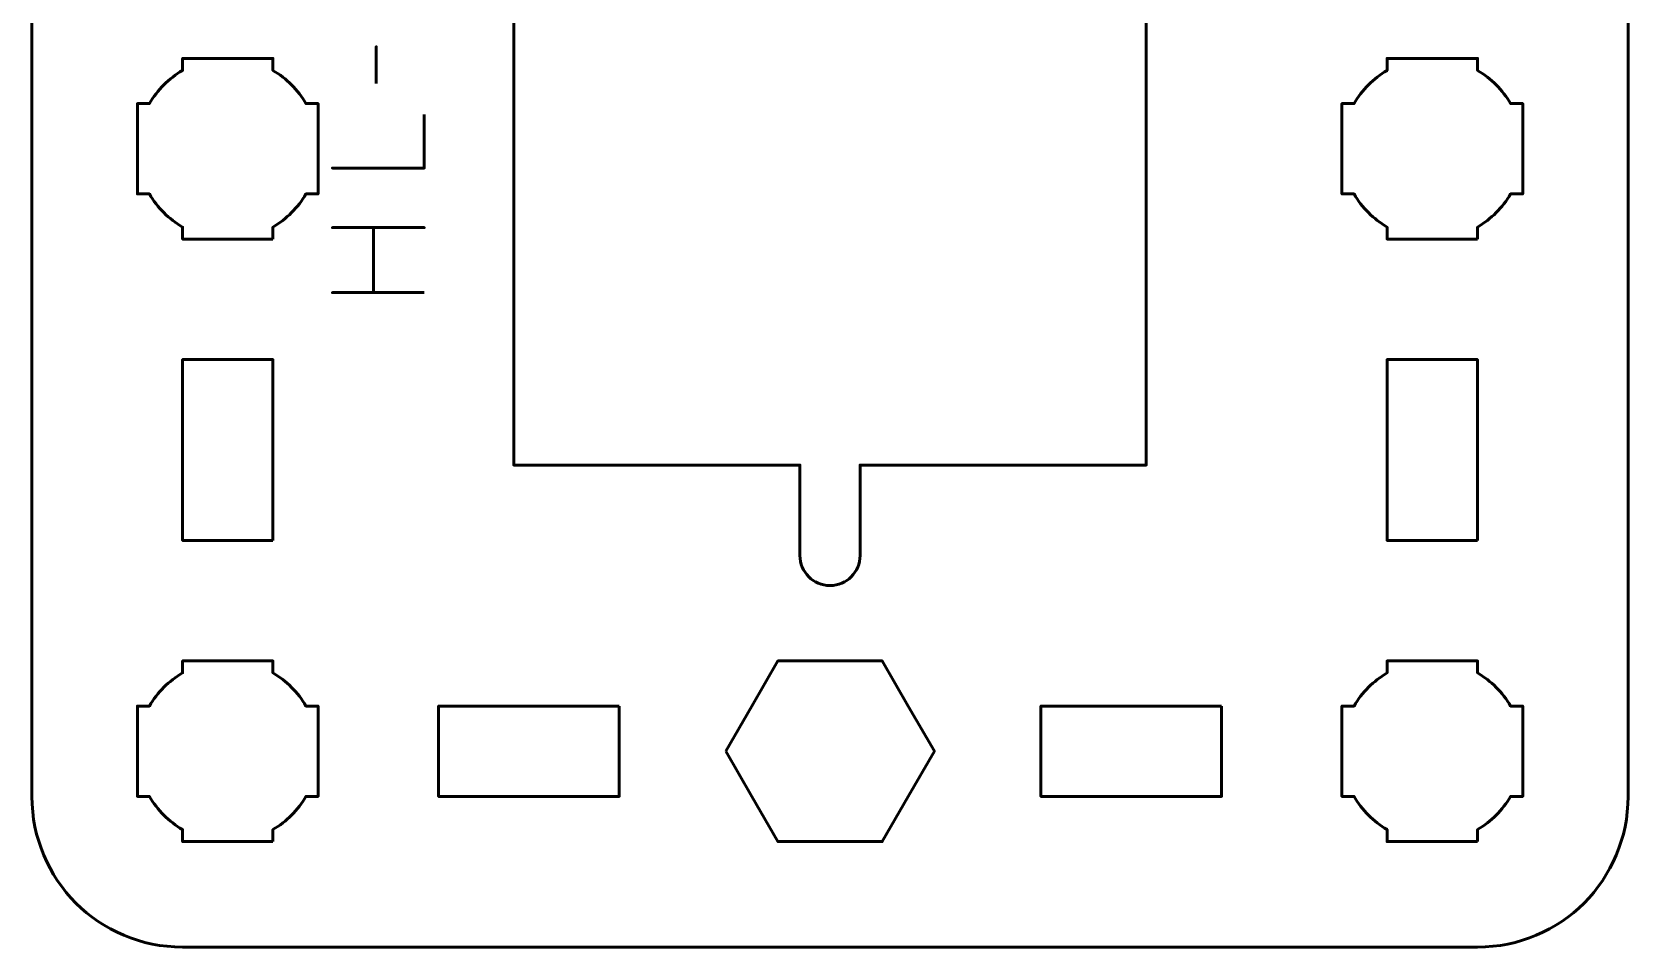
# Model space of a CAD drawing. Header units: centimetres. Extents: x -37.2 to 16.2, y -19.5 to -9.8.
# Drawn here: x -19.15 to -13.85, y -19.5 to -16.46 of the extents above; entities that cross this region are included whole.
import ezdxf

# ---------------------------------------------------------------- set-up
doc = ezdxf.new("R2010")
doc.units = ezdxf.units.CM
doc.header["$MEASUREMENT"] = 0
doc.layers.add('Layer 1', color=7, linetype='Continuous')

msp = doc.modelspace()

# ---------------------------------------------------------------- linework, layer by layer
at = {"layer": 'Layer 1', "color": 3, "lineweight": 53}
msp.add_open_spline([(-14.34991, -10.2), (-14.07285, -10.20008), (-13.84997, -10.42315), (-13.84997, -10.7001), (-13.84997, -10.7001), (-13.84997, -13.46669), (-13.84997, -16.23331), (-13.84997, -18.9999), (-13.84997, -18.9999), (-13.84997, -19.2769), (-14.07306, -19.5), (-14.35006, -19.5), (-14.35006, -19.5), (-14.35006, -19.5), (-18.64992, -19.5), (-18.64992, -19.5), (-18.64992, -19.5), (-18.92705, -19.5), (-19.15001, -19.2769), (-19.15001, -18.9999), (-19.15001, -18.9999), (-19.15001, -16.23331), (-19.15001, -13.46669), (-19.15001, -10.7001), (-19.15001, -10.7001), (-19.15001, -10.4231), (-18.92692, -10.2), (-18.64992, -10.2), (-18.64992, -10.2), (-18.64992, -10.2), (-14.34991, -10.2), (-14.34991, -10.2)], degree=3, knots=[0, 0, 0, 0, 0.125, 0.125, 0.125, 0.125, 0.25, 0.25, 0.25, 0.25, 0.375, 0.375, 0.375, 0.375, 0.5, 0.5, 0.5, 0.5, 0.625, 0.625, 0.625, 0.625, 0.75, 0.75, 0.75, 0.75, 0.875, 0.875, 0.875, 0.875, 1, 1, 1, 1], dxfattribs=at)
at = {"layer": 'Layer 1', "lineweight": 53}
for points, knots in [([(-15.45001, -16.85), (-15.45, -15.78651), (-15.44999, -15.00484), (-15.44999, -13.8), (-15.44999, -13.8), (-15.44999, -13.8), (-16.40001, -13.8), (-16.40001, -13.8), (-16.40001, -13.8), (-16.40001, -13.8), (-16.40001, -13.49995), (-16.40001, -13.49995), (-16.40001, -13.49995), (-16.40001, -13.44474), (-16.4448, -13.39995), (-16.50001, -13.39995), (-16.50001, -13.39995), (-16.55522, -13.39995), (-16.60001, -13.44474), (-16.60001, -13.49995), (-16.60001, -13.49995), (-16.60001, -13.49995), (-16.60001, -13.8), (-16.60001, -13.8), (-16.60001, -13.8), (-16.60001, -13.8), (-17.54998, -13.8), (-17.54998, -13.8), (-17.54998, -13.8), (-17.54998, -15.00481), (-17.54999, -15.78652), (-17.54999, -16.85), (-17.54999, -16.85), (-17.54999, -16.85), (-17.54999, -17.9), (-17.54999, -17.9), (-17.54999, -17.9), (-17.54999, -17.9), (-16.59997, -17.9), (-16.59997, -17.9), (-16.59997, -17.9), (-16.59997, -17.9), (-16.59997, -18.20005), (-16.59997, -18.20005), (-16.59997, -18.20005), (-16.59997, -18.25526), (-16.55518, -18.30005), (-16.49997, -18.30005), (-16.49997, -18.30005), (-16.44476, -18.30005), (-16.39997, -18.25526), (-16.39997, -18.20005), (-16.39997, -18.20005), (-16.39997, -18.20005), (-16.39997, -17.9), (-16.39997, -17.9), (-16.39997, -17.9), (-16.39997, -17.9), (-15.45, -17.9), (-15.45, -17.9), (-15.45, -17.9), (-15.45, -17.9), (-15.45001, -16.85), (-15.45001, -16.85)], [0, 0, 0, 0, 0.0625, 0.0625, 0.0625, 0.0625, 0.125, 0.125, 0.125, 0.125, 0.1875, 0.1875, 0.1875, 0.1875, 0.25, 0.25, 0.25, 0.25, 0.3125, 0.3125, 0.3125, 0.3125, 0.375, 0.375, 0.375, 0.375, 0.4375, 0.4375, 0.4375, 0.4375, 0.5, 0.5, 0.5, 0.5, 0.5625, 0.5625, 0.5625, 0.5625, 0.625, 0.625, 0.625, 0.625, 0.6875, 0.6875, 0.6875, 0.6875, 0.75, 0.75, 0.75, 0.75, 0.8125, 0.8125, 0.8125, 0.8125, 0.875, 0.875, 0.875, 0.875, 0.9375, 0.9375, 0.9375, 0.9375, 1, 1, 1, 1]), ([(-18.34992, -17.14995), (-18.34992, -17.14995), (-18.49844, -17.14995), (-18.49844, -17.14995), (-18.49844, -17.14995), (-18.49844, -17.14995), (-18.49999, -17.14997), (-18.49999, -17.14997), (-18.49999, -17.14997), (-18.49999, -17.14997), (-18.50154, -17.14995), (-18.50154, -17.14995), (-18.50154, -17.14995), (-18.50154, -17.14995), (-18.64992, -17.14995), (-18.64992, -17.14995), (-18.64992, -17.14995), (-18.64992, -17.14995), (-18.64992, -17.10986), (-18.64992, -17.10986), (-18.64992, -17.10986), (-18.69549, -17.08351), (-18.73347, -17.04551), (-18.75983, -16.99996), (-18.75983, -16.99996), (-18.75983, -16.99996), (-18.79992, -16.99996), (-18.79992, -16.99996), (-18.79992, -16.99996), (-18.79992, -16.99996), (-18.79992, -16.85591), (-18.79992, -16.85591), (-18.79992, -16.85591), (-18.79992, -16.85591), (-18.79998, -16.84997), (-18.79998, -16.84997), (-18.79998, -16.84997), (-18.79998, -16.84997), (-18.79992, -16.84403), (-18.79992, -16.84403), (-18.79992, -16.84403), (-18.79992, -16.84403), (-18.79992, -16.69996), (-18.79992, -16.69996), (-18.79992, -16.69996), (-18.79992, -16.69996), (-18.75985, -16.69996), (-18.75985, -16.69996), (-18.75985, -16.69996), (-18.73349, -16.65439), (-18.6955, -16.6164), (-18.64992, -16.59006), (-18.64992, -16.59006), (-18.64992, -16.59006), (-18.64992, -16.54996), (-18.64992, -16.54996), (-18.64992, -16.54996), (-18.64992, -16.54996), (-18.34992, -16.54996), (-18.34992, -16.54996), (-18.34992, -16.54996), (-18.34992, -16.54996), (-18.34992, -16.59015), (-18.34992, -16.59015), (-18.34992, -16.59015), (-18.30442, -16.61649), (-18.26648, -16.65445), (-18.24014, -16.69996), (-18.24014, -16.69996), (-18.24014, -16.69996), (-18.19993, -16.69996), (-18.19993, -16.69996), (-18.19993, -16.69996), (-18.19993, -16.69996), (-18.19993, -16.99996), (-18.19993, -16.99996), (-18.19993, -16.99996), (-18.19993, -16.99996), (-18.24016, -16.99996), (-18.24016, -16.99996), (-18.24016, -16.99996), (-18.2665, -17.04546), (-18.30443, -17.08342), (-18.34992, -17.10976), (-18.34992, -17.10976), (-18.34992, -17.10976), (-18.34992, -17.14995), (-18.34992, -17.14995)], [0, 0, 0, 0, 0.0454545, 0.0454545, 0.0454545, 0.0454545, 0.0909091, 0.0909091, 0.0909091, 0.0909091, 0.1363636, 0.1363636, 0.1363636, 0.1363636, 0.1818182, 0.1818182, 0.1818182, 0.1818182, 0.2272727, 0.2272727, 0.2272727, 0.2272727, 0.2727273, 0.2727273, 0.2727273, 0.2727273, 0.3181818, 0.3181818, 0.3181818, 0.3181818, 0.3636364, 0.3636364, 0.3636364, 0.3636364, 0.4090909, 0.4090909, 0.4090909, 0.4090909, 0.4545455, 0.4545455, 0.4545455, 0.4545455, 0.5, 0.5, 0.5, 0.5, 0.5454545, 0.5454545, 0.5454545, 0.5454545, 0.5909091, 0.5909091, 0.5909091, 0.5909091, 0.6363636, 0.6363636, 0.6363636, 0.6363636, 0.6818182, 0.6818182, 0.6818182, 0.6818182, 0.7272727, 0.7272727, 0.7272727, 0.7272727, 0.7727273, 0.7727273, 0.7727273, 0.7727273, 0.8181818, 0.8181818, 0.8181818, 0.8181818, 0.8636364, 0.8636364, 0.8636364, 0.8636364, 0.9090909, 0.9090909, 0.9090909, 0.9090909, 0.9545455, 0.9545455, 0.9545455, 0.9545455, 1, 1, 1, 1]), ([(-14.34992, -17.14995), (-14.34992, -17.14995), (-14.49844, -17.14995), (-14.49844, -17.14995), (-14.49844, -17.14995), (-14.49844, -17.14995), (-14.49999, -17.14997), (-14.49999, -17.14997), (-14.49999, -17.14997), (-14.49999, -17.14997), (-14.50154, -17.14995), (-14.50154, -17.14995), (-14.50154, -17.14995), (-14.50154, -17.14995), (-14.64992, -17.14995), (-14.64992, -17.14995), (-14.64992, -17.14995), (-14.64992, -17.14995), (-14.64992, -17.10986), (-14.64992, -17.10986), (-14.64992, -17.10986), (-14.69549, -17.08351), (-14.73347, -17.04551), (-14.75983, -16.99996), (-14.75983, -16.99996), (-14.75983, -16.99996), (-14.79992, -16.99996), (-14.79992, -16.99996), (-14.79992, -16.99996), (-14.79992, -16.99996), (-14.79992, -16.85591), (-14.79992, -16.85591), (-14.79992, -16.85591), (-14.79992, -16.85591), (-14.79998, -16.84997), (-14.79998, -16.84997), (-14.79998, -16.84997), (-14.79998, -16.84997), (-14.79992, -16.84403), (-14.79992, -16.84403), (-14.79992, -16.84403), (-14.79992, -16.84403), (-14.79992, -16.69996), (-14.79992, -16.69996), (-14.79992, -16.69996), (-14.79992, -16.69996), (-14.75985, -16.69996), (-14.75985, -16.69996), (-14.75985, -16.69996), (-14.73349, -16.65439), (-14.6955, -16.6164), (-14.64992, -16.59006), (-14.64992, -16.59006), (-14.64992, -16.59006), (-14.64992, -16.54996), (-14.64992, -16.54996), (-14.64992, -16.54996), (-14.64992, -16.54996), (-14.34992, -16.54996), (-14.34992, -16.54996), (-14.34992, -16.54996), (-14.34992, -16.54996), (-14.34992, -16.59015), (-14.34992, -16.59015), (-14.34992, -16.59015), (-14.30442, -16.61649), (-14.26648, -16.65445), (-14.24014, -16.69996), (-14.24014, -16.69996), (-14.24014, -16.69996), (-14.19993, -16.69996), (-14.19993, -16.69996), (-14.19993, -16.69996), (-14.19993, -16.69996), (-14.19993, -16.99996), (-14.19993, -16.99996), (-14.19993, -16.99996), (-14.19993, -16.99996), (-14.24016, -16.99996), (-14.24016, -16.99996), (-14.24016, -16.99996), (-14.2665, -17.04546), (-14.30443, -17.08342), (-14.34992, -17.10976), (-14.34992, -17.10976), (-14.34992, -17.10976), (-14.34992, -17.14995), (-14.34992, -17.14995)], [0, 0, 0, 0, 0.0454545, 0.0454545, 0.0454545, 0.0454545, 0.0909091, 0.0909091, 0.0909091, 0.0909091, 0.1363636, 0.1363636, 0.1363636, 0.1363636, 0.1818182, 0.1818182, 0.1818182, 0.1818182, 0.2272727, 0.2272727, 0.2272727, 0.2272727, 0.2727273, 0.2727273, 0.2727273, 0.2727273, 0.3181818, 0.3181818, 0.3181818, 0.3181818, 0.3636364, 0.3636364, 0.3636364, 0.3636364, 0.4090909, 0.4090909, 0.4090909, 0.4090909, 0.4545455, 0.4545455, 0.4545455, 0.4545455, 0.5, 0.5, 0.5, 0.5, 0.5454545, 0.5454545, 0.5454545, 0.5454545, 0.5909091, 0.5909091, 0.5909091, 0.5909091, 0.6363636, 0.6363636, 0.6363636, 0.6363636, 0.6818182, 0.6818182, 0.6818182, 0.6818182, 0.7272727, 0.7272727, 0.7272727, 0.7272727, 0.7727273, 0.7727273, 0.7727273, 0.7727273, 0.8181818, 0.8181818, 0.8181818, 0.8181818, 0.8636364, 0.8636364, 0.8636364, 0.8636364, 0.9090909, 0.9090909, 0.9090909, 0.9090909, 0.9545455, 0.9545455, 0.9545455, 0.9545455, 1, 1, 1, 1]), ([(-18.34992, -18.14995), (-18.34992, -18.14995), (-18.64992, -18.14995), (-18.64992, -18.14995), (-18.64992, -18.14995), (-18.64992, -18.14995), (-18.64992, -17.54996), (-18.64992, -17.54996), (-18.64992, -17.54996), (-18.64992, -17.54996), (-18.34992, -17.54996), (-18.34992, -17.54996), (-18.34992, -17.54996), (-18.34992, -17.54996), (-18.34992, -18.14995), (-18.34992, -18.14995)], [0, 0, 0, 0, 0.25, 0.25, 0.25, 0.25, 0.5, 0.5, 0.5, 0.5, 0.75, 0.75, 0.75, 0.75, 1, 1, 1, 1]), ([(-14.35006, -18.14995), (-14.35006, -18.14995), (-14.65007, -18.14995), (-14.65007, -18.14995), (-14.65007, -18.14995), (-14.65007, -18.14995), (-14.65007, -17.54996), (-14.65007, -17.54996), (-14.65007, -17.54996), (-14.65007, -17.54996), (-14.35006, -17.54996), (-14.35006, -17.54996), (-14.35006, -17.54996), (-14.35006, -17.54996), (-14.35006, -18.14995), (-14.35006, -18.14995)], [0, 0, 0, 0, 0.25, 0.25, 0.25, 0.25, 0.5, 0.5, 0.5, 0.5, 0.75, 0.75, 0.75, 0.75, 1, 1, 1, 1]), ([(-18.34992, -19.14995), (-18.34992, -19.14995), (-18.49844, -19.14995), (-18.49844, -19.14995), (-18.49844, -19.14995), (-18.49844, -19.14995), (-18.49999, -19.14997), (-18.49999, -19.14997), (-18.49999, -19.14997), (-18.49999, -19.14997), (-18.50154, -19.14995), (-18.50154, -19.14995), (-18.50154, -19.14995), (-18.50154, -19.14995), (-18.64992, -19.14995), (-18.64992, -19.14995), (-18.64992, -19.14995), (-18.64992, -19.14995), (-18.64992, -19.10986), (-18.64992, -19.10986), (-18.64992, -19.10986), (-18.69549, -19.08351), (-18.73347, -19.04551), (-18.75983, -18.99996), (-18.75983, -18.99996), (-18.75983, -18.99996), (-18.79992, -18.99996), (-18.79992, -18.99996), (-18.79992, -18.99996), (-18.79992, -18.99996), (-18.79992, -18.85591), (-18.79992, -18.85591), (-18.79992, -18.85591), (-18.79992, -18.85591), (-18.79998, -18.84997), (-18.79998, -18.84997), (-18.79998, -18.84997), (-18.79998, -18.84997), (-18.79992, -18.84403), (-18.79992, -18.84403), (-18.79992, -18.84403), (-18.79992, -18.84403), (-18.79992, -18.69996), (-18.79992, -18.69996), (-18.79992, -18.69996), (-18.79992, -18.69996), (-18.75985, -18.69996), (-18.75985, -18.69996), (-18.75985, -18.69996), (-18.73349, -18.65439), (-18.6955, -18.6164), (-18.64992, -18.59006), (-18.64992, -18.59006), (-18.64992, -18.59006), (-18.64992, -18.54996), (-18.64992, -18.54996), (-18.64992, -18.54996), (-18.64992, -18.54996), (-18.34992, -18.54996), (-18.34992, -18.54996), (-18.34992, -18.54996), (-18.34992, -18.54996), (-18.34992, -18.59015), (-18.34992, -18.59015), (-18.34992, -18.59015), (-18.30442, -18.61649), (-18.26648, -18.65445), (-18.24014, -18.69996), (-18.24014, -18.69996), (-18.24014, -18.69996), (-18.19993, -18.69996), (-18.19993, -18.69996), (-18.19993, -18.69996), (-18.19993, -18.69996), (-18.19993, -18.99996), (-18.19993, -18.99996), (-18.19993, -18.99996), (-18.19993, -18.99996), (-18.24016, -18.99996), (-18.24016, -18.99996), (-18.24016, -18.99996), (-18.2665, -19.04546), (-18.30443, -19.08342), (-18.34992, -19.10976), (-18.34992, -19.10976), (-18.34992, -19.10976), (-18.34992, -19.14995), (-18.34992, -19.14995)], [0, 0, 0, 0, 0.0454545, 0.0454545, 0.0454545, 0.0454545, 0.0909091, 0.0909091, 0.0909091, 0.0909091, 0.1363636, 0.1363636, 0.1363636, 0.1363636, 0.1818182, 0.1818182, 0.1818182, 0.1818182, 0.2272727, 0.2272727, 0.2272727, 0.2272727, 0.2727273, 0.2727273, 0.2727273, 0.2727273, 0.3181818, 0.3181818, 0.3181818, 0.3181818, 0.3636364, 0.3636364, 0.3636364, 0.3636364, 0.4090909, 0.4090909, 0.4090909, 0.4090909, 0.4545455, 0.4545455, 0.4545455, 0.4545455, 0.5, 0.5, 0.5, 0.5, 0.5454545, 0.5454545, 0.5454545, 0.5454545, 0.5909091, 0.5909091, 0.5909091, 0.5909091, 0.6363636, 0.6363636, 0.6363636, 0.6363636, 0.6818182, 0.6818182, 0.6818182, 0.6818182, 0.7272727, 0.7272727, 0.7272727, 0.7272727, 0.7727273, 0.7727273, 0.7727273, 0.7727273, 0.8181818, 0.8181818, 0.8181818, 0.8181818, 0.8636364, 0.8636364, 0.8636364, 0.8636364, 0.9090909, 0.9090909, 0.9090909, 0.9090909, 0.9545455, 0.9545455, 0.9545455, 0.9545455, 1, 1, 1, 1]), ([(-16.84637, -18.84996), (-16.84637, -18.84996), (-16.75977, -18.69995), (-16.75977, -18.69995), (-16.75977, -18.69995), (-16.75977, -18.69995), (-16.67317, -18.54996), (-16.67317, -18.54996), (-16.67317, -18.54996), (-16.67317, -18.54996), (-16.49996, -18.54996), (-16.49996, -18.54996), (-16.49996, -18.54996), (-16.49996, -18.54996), (-16.32675, -18.54996), (-16.32675, -18.54996), (-16.32675, -18.54996), (-16.32675, -18.54996), (-16.24015, -18.69995), (-16.24015, -18.69995), (-16.24015, -18.69995), (-16.24015, -18.69995), (-16.15355, -18.84996), (-16.15355, -18.84996), (-16.15355, -18.84996), (-16.15355, -18.84996), (-16.24015, -18.99997), (-16.24015, -18.99997), (-16.24015, -18.99997), (-16.24015, -18.99997), (-16.32675, -19.14996), (-16.32675, -19.14996), (-16.32675, -19.14996), (-16.32675, -19.14996), (-16.49996, -19.14996), (-16.49996, -19.14996), (-16.49996, -19.14996), (-16.49996, -19.14996), (-16.67317, -19.14996), (-16.67317, -19.14996), (-16.67317, -19.14996), (-16.67317, -19.14996), (-16.75977, -18.99997), (-16.75977, -18.99997), (-16.75977, -18.99997), (-16.75977, -18.99997), (-16.84637, -18.84996), (-16.84637, -18.84996)], [0, 0, 0, 0, 0.0833333, 0.0833333, 0.0833333, 0.0833333, 0.1666667, 0.1666667, 0.1666667, 0.1666667, 0.25, 0.25, 0.25, 0.25, 0.3333333, 0.3333333, 0.3333333, 0.3333333, 0.4166667, 0.4166667, 0.4166667, 0.4166667, 0.5, 0.5, 0.5, 0.5, 0.5833333, 0.5833333, 0.5833333, 0.5833333, 0.6666667, 0.6666667, 0.6666667, 0.6666667, 0.75, 0.75, 0.75, 0.75, 0.8333333, 0.8333333, 0.8333333, 0.8333333, 0.9166667, 0.9166667, 0.9166667, 0.9166667, 1, 1, 1, 1]), ([(-14.34992, -19.14995), (-14.34992, -19.14995), (-14.49844, -19.14995), (-14.49844, -19.14995), (-14.49844, -19.14995), (-14.49844, -19.14995), (-14.49999, -19.14997), (-14.49999, -19.14997), (-14.49999, -19.14997), (-14.49999, -19.14997), (-14.50154, -19.14995), (-14.50154, -19.14995), (-14.50154, -19.14995), (-14.50154, -19.14995), (-14.64992, -19.14995), (-14.64992, -19.14995), (-14.64992, -19.14995), (-14.64992, -19.14995), (-14.64992, -19.10986), (-14.64992, -19.10986), (-14.64992, -19.10986), (-14.69549, -19.08351), (-14.73347, -19.04551), (-14.75983, -18.99996), (-14.75983, -18.99996), (-14.75983, -18.99996), (-14.79992, -18.99996), (-14.79992, -18.99996), (-14.79992, -18.99996), (-14.79992, -18.99996), (-14.79992, -18.85591), (-14.79992, -18.85591), (-14.79992, -18.85591), (-14.79992, -18.85591), (-14.79998, -18.84997), (-14.79998, -18.84997), (-14.79998, -18.84997), (-14.79998, -18.84997), (-14.79992, -18.84403), (-14.79992, -18.84403), (-14.79992, -18.84403), (-14.79992, -18.84403), (-14.79992, -18.69996), (-14.79992, -18.69996), (-14.79992, -18.69996), (-14.79992, -18.69996), (-14.75985, -18.69996), (-14.75985, -18.69996), (-14.75985, -18.69996), (-14.73349, -18.65439), (-14.6955, -18.6164), (-14.64992, -18.59006), (-14.64992, -18.59006), (-14.64992, -18.59006), (-14.64992, -18.54996), (-14.64992, -18.54996), (-14.64992, -18.54996), (-14.64992, -18.54996), (-14.34992, -18.54996), (-14.34992, -18.54996), (-14.34992, -18.54996), (-14.34992, -18.54996), (-14.34992, -18.59015), (-14.34992, -18.59015), (-14.34992, -18.59015), (-14.30442, -18.61649), (-14.26648, -18.65445), (-14.24014, -18.69996), (-14.24014, -18.69996), (-14.24014, -18.69996), (-14.19993, -18.69996), (-14.19993, -18.69996), (-14.19993, -18.69996), (-14.19993, -18.69996), (-14.19993, -18.99996), (-14.19993, -18.99996), (-14.19993, -18.99996), (-14.19993, -18.99996), (-14.24016, -18.99996), (-14.24016, -18.99996), (-14.24016, -18.99996), (-14.2665, -19.04546), (-14.30443, -19.08342), (-14.34992, -19.10976), (-14.34992, -19.10976), (-14.34992, -19.10976), (-14.34992, -19.14995), (-14.34992, -19.14995)], [0, 0, 0, 0, 0.0454545, 0.0454545, 0.0454545, 0.0454545, 0.0909091, 0.0909091, 0.0909091, 0.0909091, 0.1363636, 0.1363636, 0.1363636, 0.1363636, 0.1818182, 0.1818182, 0.1818182, 0.1818182, 0.2272727, 0.2272727, 0.2272727, 0.2272727, 0.2727273, 0.2727273, 0.2727273, 0.2727273, 0.3181818, 0.3181818, 0.3181818, 0.3181818, 0.3636364, 0.3636364, 0.3636364, 0.3636364, 0.4090909, 0.4090909, 0.4090909, 0.4090909, 0.4545455, 0.4545455, 0.4545455, 0.4545455, 0.5, 0.5, 0.5, 0.5, 0.5454545, 0.5454545, 0.5454545, 0.5454545, 0.5909091, 0.5909091, 0.5909091, 0.5909091, 0.6363636, 0.6363636, 0.6363636, 0.6363636, 0.6818182, 0.6818182, 0.6818182, 0.6818182, 0.7272727, 0.7272727, 0.7272727, 0.7272727, 0.7727273, 0.7727273, 0.7727273, 0.7727273, 0.8181818, 0.8181818, 0.8181818, 0.8181818, 0.8636364, 0.8636364, 0.8636364, 0.8636364, 0.9090909, 0.9090909, 0.9090909, 0.9090909, 0.9545455, 0.9545455, 0.9545455, 0.9545455, 1, 1, 1, 1]), ([(-17.19992, -18.70005), (-17.19992, -18.70005), (-17.19992, -19.00006), (-17.19992, -19.00006), (-17.19992, -19.00006), (-17.19992, -19.00006), (-17.79991, -19.00006), (-17.79991, -19.00006), (-17.79991, -19.00006), (-17.79991, -19.00006), (-17.79991, -18.70005), (-17.79991, -18.70005), (-17.79991, -18.70005), (-17.79991, -18.70005), (-17.19992, -18.70005), (-17.19992, -18.70005)], [0, 0, 0, 0, 0.25, 0.25, 0.25, 0.25, 0.5, 0.5, 0.5, 0.5, 0.75, 0.75, 0.75, 0.75, 1, 1, 1, 1]), ([(-15.19992, -18.70005), (-15.19992, -18.70005), (-15.19992, -19.00006), (-15.19992, -19.00006), (-15.19992, -19.00006), (-15.19992, -19.00006), (-15.79991, -19.00006), (-15.79991, -19.00006), (-15.79991, -19.00006), (-15.79991, -19.00006), (-15.79991, -18.70005), (-15.79991, -18.70005), (-15.79991, -18.70005), (-15.79991, -18.70005), (-15.19992, -18.70005), (-15.19992, -18.70005)], [0, 0, 0, 0, 0.25, 0.25, 0.25, 0.25, 0.5, 0.5, 0.5, 0.5, 0.75, 0.75, 0.75, 0.75, 1, 1, 1, 1])]:
    msp.add_open_spline(points, degree=3, knots=knots, dxfattribs=at)
at = {"layer": 'Layer 1', "color": 5, "lineweight": 53}
for points, knots in [([(-18.00675, -16.63388), (-18.00675, -16.63388), (-18.00675, -16.51069), (-18.00675, -16.51069), (-18.00675, -16.51069), (-18.00675, -16.51069), (-18.00675, -16.63388), (-18.00675, -16.63388)], [0, 0, 0, 0, 0.5, 0.5, 0.5, 0.5, 1, 1, 1, 1]), ([(-17.84715, -16.7359), (-17.84715, -16.7359), (-17.84715, -16.91412), (-17.84715, -16.91412), (-17.84715, -16.91412), (-17.84715, -16.91412), (-18.15237, -16.91412), (-18.15237, -16.91412), (-18.15237, -16.91412), (-18.15237, -16.91412), (-17.84715, -16.91412), (-17.84715, -16.91412), (-17.84715, -16.91412), (-17.84715, -16.91412), (-17.84715, -16.7359), (-17.84715, -16.7359)], [0, 0, 0, 0, 0.25, 0.25, 0.25, 0.25, 0.5, 0.5, 0.5, 0.5, 0.75, 0.75, 0.75, 0.75, 1, 1, 1, 1]), ([(-17.84715, -17.32729), (-17.84715, -17.32729), (-18.01606, -17.32729), (-18.01606, -17.32729), (-18.01606, -17.32729), (-18.01606, -17.32729), (-18.01606, -17.11182), (-18.01606, -17.11182), (-18.01606, -17.11182), (-18.01606, -17.11182), (-17.84715, -17.11182), (-17.84715, -17.11182), (-17.84715, -17.11182), (-17.84715, -17.11182), (-18.15195, -17.11182), (-18.15195, -17.11182), (-18.15195, -17.11182), (-18.15195, -17.11182), (-18.01606, -17.11182), (-18.01606, -17.11182), (-18.01606, -17.11182), (-18.01606, -17.11182), (-18.01606, -17.32729), (-18.01606, -17.32729), (-18.01606, -17.32729), (-18.01606, -17.32729), (-18.15195, -17.32729), (-18.15195, -17.32729), (-18.15195, -17.32729), (-18.15195, -17.32729), (-17.84715, -17.32729), (-17.84715, -17.32729)], [0, 0, 0, 0, 0.125, 0.125, 0.125, 0.125, 0.25, 0.25, 0.25, 0.25, 0.375, 0.375, 0.375, 0.375, 0.5, 0.5, 0.5, 0.5, 0.625, 0.625, 0.625, 0.625, 0.75, 0.75, 0.75, 0.75, 0.875, 0.875, 0.875, 0.875, 1, 1, 1, 1])]:
    msp.add_open_spline(points, degree=3, knots=knots, dxfattribs=at)

doc.saveas('drawing.dxf')
